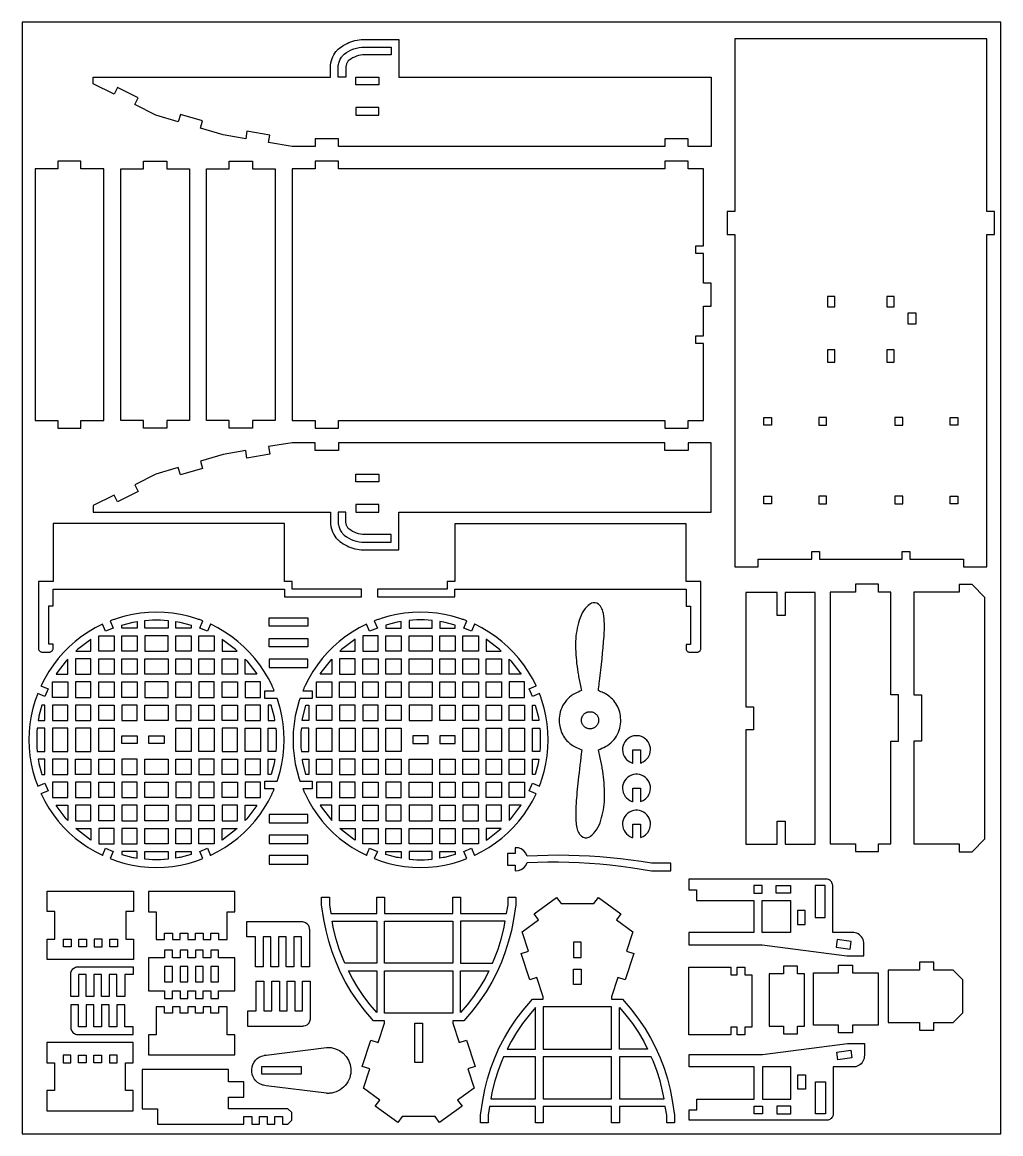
# Model space of a CAD drawing. Extents: x -266 to 115, y -231 to 202.
import ezdxf

# ---------------------------------------------------------------- set-up
doc = ezdxf.new("R2010")
doc.units = 0
doc.header["$MEASUREMENT"] = 0
doc.layers.get('0').update_dxf_attribs({"linetype": 'CONTINUOUS'})
doc.layers.add('SECTIONCUTEDGES', color=18, linetype='CONTINUOUS')

msp = doc.modelspace()

# ---------------------------------------------------------------- linework, layer by layer
for points in [[(115.24, 201.84), (-265.6, 201.84), (-265.6, -230.7), (115.24, -230.7)], [(47.84, 91.03), (50.59, 91.03), (50.59, 95.16), (47.84, 95.16)], [(73.69, 95.16), (70.94, 95.16), (70.94, 91.03), (73.69, 91.03)], [(47.84, 74.41), (47.84, 69.61), (50.59, 69.61), (50.59, 74.41)], [(73.69, 69.61), (73.69, 74.41), (70.94, 74.41), (70.94, 69.61)], [(25.99, 17.4), (25.99, 14.4), (22.99, 14.4), (22.99, 17.4)], [(44.46, 14.4), (47.46, 14.4), (47.46, 17.4), (44.46, 17.4)], [(74.07, 14.4), (77.07, 14.4), (77.07, 17.4), (74.07, 17.4)], [(98.54, 17.4), (98.54, 14.4), (95.54, 14.4), (95.54, 17.4)], [(-244.84, -45.89), (-244.84, -51.89), (-238.84, -51.89), (-238.84, -45.89)], [(-244.84, -54.89), (-244.84, -60.89), (-238.84, -60.89), (-238.84, -54.89)], [(-244.84, -63.89), (-244.84, -69.89), (-238.84, -69.89), (-238.84, -63.89)], [(-226.84, -90.89), (-220.84, -90.89), (-220.84, -84.89), (-226.84, -84.89)], [(-196.84, -84.89), (-196.84, -90.89), (-190.84, -90.89), (-190.84, -84.89)], [(-127.07, -84.89), (-127.07, -90.89), (-133.07, -90.89), (-133.07, -84.89)], [(-97.07, -90.89), (-103.07, -90.89), (-103.07, -84.89), (-97.07, -84.89)], [(-244.84, -99.89), (-238.84, -99.89), (-238.84, -93.89), (-244.84, -93.89)], [(-226.84, -99.89), (-220.84, -99.89), (-220.84, -93.89), (-226.84, -93.89)], [(-97.07, -99.89), (-103.07, -99.89), (-103.07, -93.89), (-97.07, -93.89)], [(-226.84, -111.89), (-226.84, -117.89), (-220.84, -117.89), (-220.84, -111.89)], [(-97.07, -111.89), (-97.07, -117.89), (-103.07, -117.89), (-103.07, -111.89)], [(22.35, -134.12), (19.11, -134.12), (19.11, -137.12), (22.35, -137.12)], [(-207.18, -171.63), (-207.18, -165.63), (-210.18, -165.63), (-210.18, -171.63)], [(-201.18, -165.63), (-204.18, -165.63), (-204.18, -171.63), (-201.18, -171.63)], [(-195.18, -171.63), (-195.18, -165.63), (-198.18, -165.63), (-198.18, -171.63)], [(-189.18, -165.63), (-192.18, -165.63), (-192.18, -171.63), (-189.18, -171.63)], [(-48.01, -172.62), (-51.01, -172.62), (-51.01, -166.62), (-48.01, -166.62)], [(-246.69, -203.11), (-246.69, -200.11), (-249.69, -200.11), (-249.69, -203.11)], [(22.55, -222.95), (19.31, -222.95), (19.31, -219.95), (22.55, -219.95)]]:
    msp.add_lwpolyline(points, close=True)
at = {"layer": 'SECTIONCUTEDGES'}
for points in [[(-238, 177.9), (-238, 180.47), (-145.63, 180.47, -0.002134), (-145.61, 184.31, -0.087341), (-144.98, 187.73, -0.074516), (-143.51, 190.39, -0.050894), (-142.65, 191.3, -0.0521), (-139.93, 193.19, -0.105525), (-133.65, 195.1, -0.010514), (-133.21, 195.12, -0.005257), (-132.33, 195.15), (-119.04, 195.15), (-119.04, 180.47), (2.54, 180.47), (2.54, 153.44), (-6.46, 153.44), (-6.46, 156.44), (-15.46, 156.44), (-15.46, 153.44), (-142.57, 153.44), (-142.57, 156.44), (-151.57, 156.44), (-151.57, 153.44), (-160.57, 153.44), (-169.77, 154.98), (-169.27, 157.93), (-178.14, 159.45), (-178.64, 156.49), (-187.46, 157.98), (-196.23, 160.56), (-195.38, 163.44), (-204.02, 165.98), (-204.86, 163.1), (-213.62, 165.67), (-221.79, 169.77), (-220.44, 172.45), (-228.49, 176.49), (-229.83, 173.81)], [(-238, 11.19), (-145.63, 11.19, 0.002134), (-145.61, 7.34, 0.087341), (-144.98, 3.93, 0.074516), (-143.51, 1.26, 0.050894), (-142.65, 0.36, 0.0521), (-139.93, -1.54, 0.105525), (-133.65, -3.44, 0.010514), (-133.21, -3.47, 0.005257), (-132.33, -3.5), (-119.04, -3.5), (-119.04, 11.19), (2.54, 11.19), (2.54, 38.21), (-6.46, 38.21), (-6.46, 35.21), (-15.46, 35.21), (-15.46, 38.21), (-142.57, 38.21), (-142.57, 35.21), (-151.57, 35.21), (-151.57, 38.21), (-160.57, 38.21), (-169.77, 36.68), (-169.27, 33.72), (-178.14, 32.21), (-178.64, 35.16), (-187.46, 33.67), (-196.23, 31.09), (-195.38, 28.22), (-204.02, 25.68), (-204.86, 28.56), (-213.62, 25.98), (-221.79, 21.88), (-220.44, 19.2), (-228.49, 15.16), (-229.83, 17.85), (-238, 13.75)], [(-41.34, -81.34, 0.012814), (-38.6, -80.03, 0.085914), (-35.84, -77.97, 0.076352), (-33.89, -75.16, 0.135164), (-32.7, -68.8, 0.121603), (-34.56, -63.27, 0.128291), (-38.62, -59.51, 0.017184), (-39.48, -59.09, 0.007976), (-41.37, -58.27, 0.007834), (-41.37, -58.25, -0.023506), (-41.37, -58.24, -0.019175), (-41.29, -57.51, 0.003968), (-40.92, -54.62, 0.011178), (-39.16, -37.1, 0.026495), (-39.04, -32.15, 0.033037), (-39.4, -28.28, 0.066175), (-39.97, -26.42, 0.057683), (-40.6, -25.36, 0.071733), (-41.31, -24.67), (-41.98, -24.28), (-42.7, -24.07), (-43.41, -24.08), (-44.11, -24.29, 0.062361), (-44.84, -24.72, 0.061497), (-46.5, -26.34, 0.08401), (-48.49, -29.93, 0.06761), (-50.17, -38.06, 0.025167), (-50.24, -42.01, 0.032023), (-49.36, -51.11, 0.010958), (-48.94, -53.36, 0.005026), (-47.88, -58.24, 0.014369), (-50.46, -59.41, 0.083555), (-53.17, -61.35, 0.076766), (-55.27, -64.23, 0.139856), (-56.57, -70.72, 0.11486), (-54.88, -76.04, 0.123917), (-51.21, -79.72, 0.022471), (-50.15, -80.29, 0.010705), (-47.85, -81.35, 0.003396), (-49.24, -93.15, 0.010881), (-50.05, -102.34, 0.025112), (-50.14, -108.39, 0.035354), (-49.86, -111.06, 0.054853), (-49.23, -113.2, 0.086229), (-48.47, -114.41, 0.024265), (-48.19, -114.69, 0.026496), (-47.91, -114.92), (-47.24, -115.3), (-46.52, -115.51), (-45.81, -115.5), (-45.11, -115.29, 0.062362), (-44.38, -114.86, 0.061498), (-42.72, -113.24, 0.08401), (-40.73, -109.65, 0.067609), (-39.05, -101.53, 0.025165), (-38.98, -97.57, 0.032019), (-39.86, -88.47, 0.010958), (-40.28, -86.22, 0.005025)], [(-234.34, -122.37), (-233.16, -119.61), (-230.16, -120.89), (-231.34, -123.65, -0.003882), (-230, -124.14, 0.011648), (-228.65, -124.61), (-225.69, -125.47), (-222.67, -126.15), (-219.6, -126.64), (-216.49, -126.94), (-213.34, -127.04), (-210.18, -126.94), (-207.07, -126.64), (-204.01, -126.15), (-200.99, -125.47), (-198.02, -124.61, 0.011648), (-196.67, -124.14, -0.003882), (-195.33, -123.65), (-196.51, -120.89), (-193.51, -119.61), (-192.34, -122.37, -0.003922), (-192.3, -122.36, 0.011767), (-192.26, -122.34), (-189.45, -120.92), (-186.73, -119.31), (-184.14, -117.54), (-181.68, -115.63), (-179.35, -113.58), (-177.15, -111.38), (-175.1, -109.05), (-173.19, -106.59), (-171.42, -104), (-169.81, -101.28), (-168.39, -98.47, 0.011769), (-167.95, -97.46, -0.003923), (-167.52, -96.44), (-171.12, -96.44), (-171.12, -93.44), (-166.38, -93.44, -0.003873), (-166.24, -93.07, 0.011621), (-166.11, -92.7), (-165.25, -89.73), (-164.58, -86.72), (-164.09, -83.66), (-163.79, -80.54), (-163.69, -77.39), (-163.79, -74.24), (-164.09, -71.13), (-164.58, -68.06), (-165.26, -65.04), (-166.12, -62.08, 0.011648), (-166.25, -61.71, -0.003882), (-166.38, -61.34), (-171.12, -61.34), (-171.12, -58.34), (-167.52, -58.34, -0.003932), (-167.95, -57.32, 0.011797), (-168.39, -56.31), (-169.81, -53.51), (-171.42, -50.79), (-173.19, -48.19), (-175.1, -45.73), (-177.15, -43.4), (-179.35, -41.21), (-181.68, -39.15), (-184.14, -37.24), (-186.73, -35.47), (-189.45, -33.87), (-192.26, -32.44, 0.011767), (-192.3, -32.43, -0.003922), (-192.34, -32.41), (-193.51, -35.17), (-196.51, -33.89), (-195.33, -31.14, -0.003882), (-196.67, -30.64, 0.011648), (-198.02, -30.17), (-200.99, -29.31), (-204.01, -28.63), (-207.07, -28.15), (-210.18, -27.85), (-213.34, -27.75), (-216.49, -27.85), (-219.6, -28.15), (-222.67, -28.63), (-225.69, -29.31), (-228.65, -30.17, 0.011648), (-230, -30.64, -0.003882), (-231.34, -31.14), (-230.16, -33.89), (-233.16, -35.17), (-234.34, -32.41, -0.003922), (-234.38, -32.43, 0.011767), (-234.42, -32.44), (-237.22, -33.87), (-239.94, -35.47), (-242.54, -37.24), (-245, -39.15), (-247.33, -41.21), (-249.52, -43.4), (-251.58, -45.73), (-253.49, -48.19), (-255.26, -50.79), (-256.86, -53.51), (-258.28, -56.31, 0.011798), (-258.3, -56.35, -0.003933), (-258.32, -56.39), (-255.56, -57.57), (-256.83, -60.57), (-259.59, -59.39, -0.003882), (-260.09, -60.73, 0.011648), (-260.56, -62.08), (-261.42, -65.04), (-262.09, -68.06), (-262.58, -71.13), (-262.88, -74.24), (-262.98, -77.39), (-262.88, -80.54), (-262.58, -83.66), (-262.1, -86.72), (-261.42, -89.73), (-260.56, -92.7, 0.011621), (-260.09, -94.05, -0.003873), (-259.59, -95.39), (-256.83, -94.22), (-255.56, -97.22), (-258.32, -98.39, -0.003923), (-258.3, -98.43, 0.01177), (-258.28, -98.47), (-256.86, -101.28), (-255.25, -104), (-253.49, -106.59), (-251.58, -109.05), (-249.52, -111.38), (-247.33, -113.58), (-245, -115.63), (-242.54, -117.54), (-239.94, -119.31), (-237.22, -120.92), (-234.42, -122.34, 0.011767), (-234.38, -122.36, -0.003922)], [(-92.57, -123.65), (-93.74, -120.89), (-90.74, -119.61), (-89.57, -122.37, -0.003922), (-89.53, -122.36, 0.011767), (-89.49, -122.34), (-86.68, -120.92), (-83.96, -119.31), (-81.37, -117.54), (-78.91, -115.63), (-76.58, -113.58), (-74.38, -111.38), (-72.33, -109.05), (-70.42, -106.59), (-68.65, -104), (-67.04, -101.28), (-65.62, -98.47, 0.01177), (-65.6, -98.43, -0.003923), (-65.59, -98.39), (-68.35, -97.22), (-67.07, -94.22), (-64.31, -95.39, -0.003873), (-63.82, -94.05, 0.011621), (-63.34, -92.7), (-62.49, -89.73), (-61.81, -86.72), (-61.32, -83.66), (-61.02, -80.54), (-60.92, -77.39), (-61.02, -74.24), (-61.32, -71.13), (-61.81, -68.06), (-62.49, -65.04), (-63.35, -62.08, 0.011648), (-63.82, -60.73, -0.003882), (-64.31, -59.39), (-67.07, -60.57), (-68.35, -57.57), (-65.59, -56.39, -0.003933), (-65.6, -56.35, 0.011798), (-65.62, -56.31), (-67.04, -53.51), (-68.65, -50.79), (-70.42, -48.19), (-72.33, -45.73), (-74.38, -43.4), (-76.58, -41.21), (-78.91, -39.15), (-81.37, -37.24), (-83.96, -35.47), (-86.68, -33.87), (-89.49, -32.44, 0.011767), (-89.53, -32.43, -0.003922), (-89.57, -32.41), (-90.74, -35.17), (-93.74, -33.89), (-92.57, -31.14, -0.003882), (-93.9, -30.64, 0.011648), (-95.25, -30.17), (-98.22, -29.31), (-101.24, -28.63), (-104.3, -28.15), (-107.42, -27.85), (-110.57, -27.75), (-113.72, -27.85), (-116.83, -28.15), (-119.9, -28.63), (-122.92, -29.31), (-125.88, -30.17, 0.011648), (-127.23, -30.64, -0.003882), (-128.57, -31.14), (-127.39, -33.89), (-130.39, -35.17), (-131.57, -32.41, -0.003922), (-131.61, -32.43, 0.011767), (-131.65, -32.44), (-134.45, -33.87), (-137.17, -35.47), (-139.77, -37.24), (-142.23, -39.15), (-144.56, -41.21), (-146.75, -43.4), (-148.81, -45.73), (-150.72, -48.19), (-152.49, -50.79), (-154.09, -53.51), (-155.52, -56.31, 0.011798), (-155.96, -57.32, -0.003932), (-156.39, -58.34), (-152.79, -58.34), (-152.79, -61.34), (-157.53, -61.34, -0.003882), (-157.66, -61.71, 0.011648), (-157.79, -62.08), (-158.65, -65.04), (-159.33, -68.06), (-159.81, -71.13), (-160.11, -74.24), (-160.21, -77.39), (-160.11, -80.54), (-159.81, -83.66), (-159.33, -86.72), (-158.65, -89.73), (-157.79, -92.7, 0.011621), (-157.66, -93.07, -0.003873), (-157.52, -93.44), (-152.79, -93.44), (-152.79, -96.44), (-156.39, -96.44, -0.003923), (-155.96, -97.46, 0.01177), (-155.51, -98.47), (-154.09, -101.28), (-152.49, -104), (-150.72, -106.59), (-148.81, -109.05), (-146.75, -111.38), (-144.56, -113.58), (-142.23, -115.63), (-139.77, -117.54), (-137.17, -119.31), (-134.45, -120.92), (-131.65, -122.34, 0.011767), (-131.61, -122.36, -0.003922), (-131.57, -122.37), (-130.39, -119.61), (-127.39, -120.89), (-128.57, -123.65, -0.003873), (-127.23, -124.14, 0.011621), (-125.87, -124.62), (-122.91, -125.48), (-119.9, -126.15), (-116.83, -126.64), (-113.72, -126.94), (-110.57, -127.04), (-107.42, -126.94), (-104.3, -126.64), (-101.24, -126.15), (-98.23, -125.48), (-95.26, -124.62, 0.011621), (-93.91, -124.14, -0.003873)], [(-28.02, -86.47), (-28.02, -81.25), (-25.02, -81.25), (-25.02, -86.46, 0.063472), (-23.56, -85.77, 0.13308), (-21.68, -83.7, 0.691874), (-28.54, -76.16, 0.691227), (-28.37, -86.35, 0.012807), (-28.19, -86.41, -0.004269)], [(-28.02, -101.47), (-28.02, -96.25), (-25.02, -96.25), (-25.02, -101.46, 0.063472), (-23.56, -100.77, 0.13308), (-21.68, -98.7, 0.691874), (-28.54, -91.16, 0.691227), (-28.37, -101.35, 0.012807), (-28.19, -101.41, -0.004269)], [(-28.02, -115.47), (-28.02, -110.25), (-25.02, -110.25), (-25.02, -115.46, 0.063472), (-23.56, -114.77, 0.13308), (-21.68, -112.7, 0.691874), (-28.54, -105.16, 0.691227), (-28.37, -115.35, 0.012807), (-28.19, -115.41, -0.004269)], [(-174.86, -165.73), (-174.86, -154.09), (-178.16, -154.09), (-178.16, -148.09), (-156.86, -148.09, -0.118357), (-155.39, -148.49, -0.238349), (-153.89, -150.7, -0.016364), (-153.87, -150.83, -0.008181), (-153.86, -151.09), (-153.86, -165.73), (-156.86, -165.73), (-156.86, -154.09), (-159.86, -154.09), (-159.86, -165.73), (-162.86, -165.73), (-162.86, -154.09), (-165.86, -154.09), (-165.86, -165.73), (-168.86, -165.73), (-168.86, -154.09), (-171.86, -154.09), (-171.86, -165.73)], [(-177.82, -188.9), (-177.82, -182.9), (-174.52, -182.9), (-174.52, -171.26), (-171.52, -171.26), (-171.52, -182.9), (-168.52, -182.9), (-168.52, -171.26), (-165.52, -171.26), (-165.52, -182.9), (-162.52, -182.9), (-162.52, -171.26), (-159.52, -171.26), (-159.52, -182.9), (-156.52, -182.9), (-156.52, -171.26), (-153.52, -171.26), (-153.52, -185.9, -0.118358), (-153.92, -187.37, -0.238347), (-156.13, -188.88, -0.016364), (-156.26, -188.89, -0.008182), (-156.52, -188.9)], [(-147.19, -197.12, -0.413459), (-137.69, -205.47, -0.414214), (-146.02, -214.96, -0.016364), (-146.59, -214.98, -0.015719), (-147.19, -214.96), (-170.72, -211.99, -0.017008), (-171.73, -211.82, -0.032737), (-172.24, -211.69, -0.767327), (-171.49, -200.19, -0.024226), (-171.1, -200.14, 0.007215), (-170.72, -200.09)]]:
    msp.add_lwpolyline(points, format="xyb", close=True, dxfattribs=at)
for points in [[(11.77, -10.11), (20.78, -10.11), (20.78, -7.11), (41.71, -7.11), (41.71, -4.11), (44.71, -4.11), (44.71, -7.11), (76.81, -7.11), (76.81, -4.11), (79.81, -4.11), (79.81, -7.11), (100.75, -7.11), (100.75, -10.11), (109.76, -10.11), (109.76, 119.21), (112.76, 119.21), (112.76, 128.21), (109.76, 128.21), (109.76, 195.42), (11.77, 195.42), (11.77, 128.21), (8.77, 128.21), (8.77, 119.21), (11.77, 119.21)], [(-139.63, 180.47), (-142.63, 180.47), (-142.63, 184.09), (-142.62, 184.57), (-142.58, 185), (-142.51, 185.43), (-142.42, 185.85), (-142.31, 186.27), (-142.17, 186.68), (-142.01, 187.08), (-141.82, 187.47), (-141.61, 187.85), (-141.38, 188.21), (-141.13, 188.56), (-140.96, 188.77), (-140.25, 189.38), (-139.39, 190.01), (-138.48, 190.57), (-137.52, 191.04), (-136.53, 191.44), (-135.51, 191.75), (-134.46, 191.97), (-133.4, 192.1), (-132.27, 192.15), (-122.04, 192.15), (-122.04, 189.15), (-132.21, 189.15), (-133.15, 189.11), (-133.96, 189.01), (-134.76, 188.84), (-135.54, 188.6), (-136.3, 188.3), (-137.03, 187.94), (-137.72, 187.51), (-138.38, 187.03), (-138.7, 186.76), (-138.85, 186.59), (-138.89, 186.53), (-139.03, 186.31), (-139.15, 186.09), (-139.26, 185.86), (-139.36, 185.63), (-139.44, 185.39), (-139.51, 185.14), (-139.56, 184.89), (-139.6, 184.64), (-139.62, 184.39), (-139.63, 184.05)], [(-135.78, 177.47), (-135.78, 180.47), (-126.78, 180.47), (-126.78, 177.47)], [(-135.78, 165.67), (-126.78, 165.67), (-126.78, 168.67), (-135.78, 168.67)], [(-251.73, 43.83), (-242.73, 43.83), (-242.73, 46.83), (-233.86, 46.83), (-233.86, 144.82), (-242.73, 144.82), (-242.73, 147.82), (-251.73, 147.82), (-251.73, 144.82), (-260.59, 144.82), (-260.59, 46.83), (-251.73, 46.83)], [(-218.37, 43.83), (-218.37, 46.83), (-227.24, 46.83), (-227.24, 144.82), (-218.37, 144.82), (-218.37, 147.82), (-209.37, 147.82), (-209.37, 144.82), (-200.51, 144.82), (-200.51, 46.83), (-209.37, 46.83), (-209.37, 43.83)], [(-185.02, 43.83), (-185.02, 46.83), (-193.88, 46.83), (-193.88, 144.82), (-185.02, 144.82), (-185.02, 147.82), (-176.02, 147.82), (-176.02, 144.82), (-167.15, 144.82), (-167.15, 46.83), (-176.02, 46.83), (-176.02, 43.83)], [(-151.57, 43.83), (-142.57, 43.83), (-142.57, 46.83), (-15.46, 46.83), (-15.46, 43.83), (-6.46, 43.83), (-6.46, 46.83), (-0.46, 46.83), (-0.46, 76.78), (-3.46, 76.78), (-3.46, 79.78), (-0.46, 79.78), (-0.46, 91.32), (2.54, 91.32), (2.54, 100.33), (-0.46, 100.33), (-0.46, 111.88), (-3.46, 111.88), (-3.46, 114.88), (-0.46, 114.88), (-0.46, 144.82), (-6.46, 144.82), (-6.46, 147.82), (-15.46, 147.82), (-15.46, 144.82), (-142.57, 144.82), (-142.57, 147.82), (-151.57, 147.82), (-151.57, 144.82), (-160.53, 144.82), (-160.53, 46.83), (-151.57, 46.83)], [(79.19, 84.28), (79.19, 88.78), (82.19, 88.78), (82.19, 84.28)], [(22.99, 45), (22.99, 48), (25.99, 48), (25.99, 45)], [(47.46, 45), (47.46, 48), (44.46, 48), (44.46, 45)], [(74.07, 45), (77.07, 45), (77.07, 48), (74.07, 48)], [(95.54, 45), (95.54, 48), (98.54, 48), (98.54, 45)], [(-135.78, 22.98), (-135.78, 25.98), (-126.78, 25.98), (-126.78, 22.98)], [(-135.78, 11.19), (-126.78, 11.19), (-126.78, 14.19), (-135.78, 14.19)], [(-138.85, 5.06), (-138.89, 5.12), (-139.03, 5.34), (-139.15, 5.56), (-139.26, 5.79), (-139.36, 6.02), (-139.44, 6.26), (-139.51, 6.51), (-139.56, 6.76), (-139.6, 7.01), (-139.62, 7.26), (-139.63, 7.61), (-139.63, 11.19), (-142.63, 11.19), (-142.63, 7.56), (-142.62, 7.08), (-142.58, 6.65), (-142.51, 6.23), (-142.42, 5.8), (-142.31, 5.38), (-142.17, 4.98), (-142.01, 4.57), (-141.82, 4.18), (-141.61, 3.81), (-141.38, 3.44), (-141.13, 3.09), (-140.96, 2.89), (-140.25, 2.27), (-139.39, 1.64), (-138.48, 1.09), (-137.52, 0.61), (-136.53, 0.22), (-135.51, -0.09), (-134.46, -0.32), (-133.4, -0.45), (-132.27, -0.5), (-122.04, -0.5), (-122.04, 2.5), (-132.21, 2.5), (-133.15, 2.54), (-133.96, 2.64), (-134.76, 2.81), (-135.54, 3.05), (-136.3, 3.35), (-137.03, 3.72), (-137.72, 4.14), (-138.38, 4.62), (-138.7, 4.89)], [(-258.88, -42.8), (-258.74, -42.93), (-258.57, -43.04), (-258.4, -43.13), (-258.21, -43.19), (-258.02, -43.23), (-257.82, -43.24), (-255.07, -43.24), (-254.87, -43.23), (-254.68, -43.19), (-254.49, -43.13), (-254.32, -43.04), (-254.15, -42.93), (-254.01, -42.8), (-253.88, -42.66), (-253.77, -42.49), (-253.68, -42.32), (-253.62, -42.13), (-253.58, -41.94), (-253.57, -41.74), (-253.57, -40.24), (-255.29, -40.24), (-255.29, -25.24), (-253.57, -25.24), (-253.57, -18.73), (-163.55, -18.73), (-163.55, -21.73), (-133.53, -21.73), (-133.53, -18.73), (-160.55, -18.73), (-160.55, -15.73), (-163.55, -15.73), (-163.55, 6.77), (-253.57, 6.77), (-253.57, -15.73), (-259.32, -15.73), (-259.32, -41.74), (-259.31, -41.94), (-259.27, -42.13), (-259.21, -42.32), (-259.12, -42.49), (-259.01, -42.66)], [(-127.3, -21.82), (-97.27, -21.82), (-97.27, -18.82), (-7.26, -18.82), (-7.26, -25.33), (-5.53, -25.33), (-5.53, -40.33), (-7.26, -40.33), (-7.26, -41.83), (-7.24, -42.03), (-7.2, -42.22), (-7.14, -42.4), (-7.05, -42.58), (-6.95, -42.74), (-6.82, -42.89), (-6.67, -43.02), (-6.51, -43.13), (-6.33, -43.22), (-6.14, -43.28), (-5.95, -43.32), (-5.76, -43.33), (-3, -43.33), (-2.8, -43.32), (-2.61, -43.28), (-2.43, -43.22), (-2.25, -43.13), (-2.09, -43.02), (-1.94, -42.89), (-1.81, -42.74), (-1.7, -42.58), (-1.61, -42.4), (-1.55, -42.22), (-1.51, -42.03), (-1.5, -41.83), (-1.5, -15.82), (-7.26, -15.82), (-7.26, 6.68), (-97.27, 6.68), (-97.27, -15.82), (-100.27, -15.82), (-100.27, -18.82), (-127.3, -18.82)], [(48.84, -117.88), (58.69, -117.88), (58.69, -120.88), (67.69, -120.88), (67.69, -117.88), (72.43, -117.88), (72.43, -77.88), (75.43, -77.88), (75.43, -59.88), (72.43, -59.88), (72.43, -19.89), (67.69, -19.89), (67.69, -16.89), (58.69, -16.89), (58.69, -19.89), (48.84, -19.89)], [(81.36, -117.94), (99.05, -117.94), (99.05, -120.94), (104.06, -120.94), (109.06, -115.93), (109.06, -21.96), (104.06, -16.95), (99.05, -16.95), (99.05, -19.95), (81.36, -19.95), (81.36, -59.94), (84.36, -59.94), (84.36, -77.94), (81.36, -77.94)], [(16.04, -118.04), (28.27, -118.04), (28.27, -109.04), (31.27, -109.04), (31.27, -118.04), (43.06, -118.04), (43.06, -20.06), (31.27, -20.06), (31.27, -29.06), (28.27, -29.06), (28.27, -20.06), (16.04, -20.06), (16.04, -64.55), (19.04, -64.55), (19.04, -73.55), (16.04, -73.55)], [(-169.46, -29.97), (-154.46, -29.97), (-154.46, -33.23), (-169.46, -33.23)], [(-226.84, -33.89), (-226.84, -32.78), (-222.45, -31.6), (-220.84, -31.39), (-220.84, -33.89)], [(-217.84, -33.89), (-217.84, -31), (-216.3, -30.79), (-214.84, -30.75), (-211.84, -30.75), (-210.37, -30.79), (-208.84, -31), (-208.84, -33.89)], [(-205.84, -33.89), (-205.84, -31.39), (-204.23, -31.6), (-199.84, -32.78), (-199.84, -33.89)], [(-124.07, -33.89), (-118.07, -33.89), (-118.07, -31.39), (-119.68, -31.6), (-124.07, -32.78)], [(-113.53, -30.79), (-115.07, -31), (-115.07, -33.89), (-106.07, -33.89), (-106.07, -31), (-107.6, -30.79), (-109.07, -30.75), (-112.07, -30.75)], [(-103.07, -31.39), (-103.07, -33.89), (-97.07, -33.89), (-97.07, -32.78), (-101.46, -31.6)], [(-244.72, -42.89), (-238.84, -42.89), (-238.84, -38.29), (-239.47, -38.72), (-244.12, -42.29)], [(-235.84, -42.89), (-235.84, -36.89), (-229.84, -36.89), (-229.84, -42.89)], [(-226.84, -42.89), (-226.84, -36.89), (-220.84, -36.89), (-220.84, -42.89)], [(-217.84, -42.89), (-208.84, -42.89), (-208.84, -36.89), (-217.84, -36.89)], [(-205.84, -42.89), (-205.84, -36.89), (-199.84, -36.89), (-199.84, -42.89)], [(-196.84, -42.89), (-196.84, -36.89), (-190.84, -36.89), (-190.84, -42.89)], [(-187.84, -38.29), (-187.84, -42.89), (-181.95, -42.89), (-182.55, -42.29), (-187.21, -38.72)], [(-169.46, -37.97), (-154.46, -37.97), (-154.46, -41.23), (-169.46, -41.23)], [(-141.35, -42.29), (-141.95, -42.89), (-136.07, -42.89), (-136.07, -38.29), (-136.7, -38.72)], [(-127.07, -42.89), (-127.07, -36.89), (-133.07, -36.89), (-133.07, -42.89)], [(-124.07, -42.89), (-124.07, -36.89), (-118.07, -36.89), (-118.07, -42.89)], [(-115.07, -42.89), (-115.07, -36.89), (-106.07, -36.89), (-106.07, -42.89)], [(-103.07, -42.89), (-103.07, -36.89), (-97.07, -36.89), (-97.07, -42.89)], [(-94.07, -42.89), (-94.07, -36.89), (-88.07, -36.89), (-88.07, -42.89)], [(-85.07, -42.89), (-79.18, -42.89), (-79.79, -42.29), (-84.44, -38.72), (-85.07, -38.29)], [(-252.44, -51.89), (-247.84, -51.89), (-247.84, -46.01), (-248.44, -46.61), (-252.01, -51.26)], [(-235.84, -51.89), (-235.84, -45.89), (-229.84, -45.89), (-229.84, -51.89)], [(-226.84, -51.89), (-226.84, -45.89), (-220.84, -45.89), (-220.84, -51.89)], [(-217.84, -51.89), (-217.84, -45.89), (-208.84, -45.89), (-208.84, -51.89)], [(-205.84, -51.89), (-205.84, -45.89), (-199.84, -45.89), (-199.84, -51.89)], [(-196.84, -51.89), (-196.84, -45.89), (-190.84, -45.89), (-190.84, -51.89)], [(-187.84, -51.89), (-187.84, -45.89), (-181.84, -45.89), (-181.84, -51.89)], [(-178.84, -51.89), (-178.84, -46.01), (-178.24, -46.61), (-174.67, -51.26), (-174.24, -51.89)], [(-169.46, -45.97), (-169.46, -49.23), (-154.46, -49.23), (-154.46, -45.97)], [(-149.24, -51.26), (-145.67, -46.61), (-145.07, -46.01), (-145.07, -51.89), (-149.67, -51.89)], [(-142.07, -51.89), (-136.07, -51.89), (-136.07, -45.89), (-142.07, -45.89)], [(-127.07, -51.89), (-133.07, -51.89), (-133.07, -45.89), (-127.07, -45.89)], [(-124.07, -51.89), (-124.07, -45.89), (-118.07, -45.89), (-118.07, -51.89)], [(-115.07, -51.89), (-115.07, -45.89), (-106.07, -45.89), (-106.07, -51.89)], [(-97.07, -51.89), (-103.07, -51.89), (-103.07, -45.89), (-97.07, -45.89)], [(-94.07, -51.89), (-94.07, -45.89), (-88.07, -45.89), (-88.07, -51.89)], [(-85.07, -51.89), (-85.07, -45.89), (-79.07, -45.89), (-79.07, -51.89)], [(-76.07, -51.89), (-76.07, -46.01), (-75.47, -46.61), (-71.9, -51.26), (-71.47, -51.89)], [(-253.84, -60.89), (-253.84, -54.89), (-247.84, -54.89), (-247.84, -60.89)], [(-235.84, -60.89), (-235.84, -54.89), (-229.84, -54.89), (-229.84, -60.89)], [(-226.84, -60.89), (-226.84, -54.89), (-220.84, -54.89), (-220.84, -60.89)], [(-217.84, -60.89), (-208.84, -60.89), (-208.84, -54.89), (-217.84, -54.89)], [(-205.84, -60.89), (-205.84, -54.89), (-199.84, -54.89), (-199.84, -60.89)], [(-196.84, -60.89), (-190.84, -60.89), (-190.84, -54.89), (-196.84, -54.89)], [(-187.84, -60.89), (-187.84, -54.89), (-181.84, -54.89), (-181.84, -60.89)], [(-178.84, -60.89), (-172.84, -60.89), (-172.84, -54.89), (-178.84, -54.89)], [(-151.07, -60.89), (-151.07, -54.89), (-145.07, -54.89), (-145.07, -60.89)], [(-142.07, -60.89), (-142.07, -54.89), (-136.07, -54.89), (-136.07, -60.89)], [(-127.07, -60.89), (-133.07, -60.89), (-133.07, -54.89), (-127.07, -54.89)], [(-124.07, -54.89), (-118.07, -54.89), (-118.07, -60.89), (-124.07, -60.89)], [(-115.07, -54.89), (-106.07, -54.89), (-106.07, -60.89), (-115.07, -60.89)], [(-103.07, -60.89), (-103.07, -54.89), (-97.07, -54.89), (-97.07, -60.89)], [(-94.07, -60.89), (-94.07, -54.89), (-88.07, -54.89), (-88.07, -60.89)], [(-85.07, -60.89), (-85.07, -54.89), (-79.07, -54.89), (-79.07, -60.89)], [(-76.07, -60.89), (-70.07, -60.89), (-70.07, -54.89), (-76.07, -54.89)], [(-259.4, -69.89), (-256.84, -69.89), (-256.84, -63.89), (-257.95, -63.89), (-259.09, -68.14), (-259.2, -68.62)], [(-253.84, -63.89), (-253.84, -69.89), (-247.84, -69.89), (-247.84, -63.89)], [(-235.84, -69.89), (-235.84, -63.89), (-229.84, -63.89), (-229.84, -69.89)], [(-226.84, -69.89), (-220.84, -69.89), (-220.84, -63.89), (-226.84, -63.89)], [(-217.84, -69.89), (-217.84, -63.89), (-208.84, -63.89), (-208.84, -69.89)], [(-205.84, -69.89), (-199.84, -69.89), (-199.84, -63.89), (-205.84, -63.89)], [(-196.84, -69.89), (-196.84, -63.89), (-190.84, -63.89), (-190.84, -69.89)], [(-187.84, -69.89), (-187.84, -63.89), (-181.84, -63.89), (-181.84, -69.89)], [(-178.84, -63.89), (-178.84, -69.89), (-172.84, -69.89), (-172.84, -63.89)], [(-167.28, -69.89), (-167.48, -68.62), (-167.59, -68.14), (-168.72, -63.89), (-169.84, -63.89), (-169.84, -69.89)], [(-156.63, -69.89), (-156.43, -68.62), (-156.32, -68.14), (-155.18, -63.89), (-154.07, -63.89), (-154.07, -69.89)], [(-151.07, -69.89), (-151.07, -63.89), (-145.07, -63.89), (-145.07, -69.89)], [(-142.07, -69.89), (-136.07, -69.89), (-136.07, -63.89), (-142.07, -63.89)], [(-133.07, -63.89), (-133.07, -69.89), (-127.07, -69.89), (-127.07, -63.89)], [(-118.07, -69.89), (-124.07, -69.89), (-124.07, -63.89), (-118.07, -63.89)], [(-115.07, -69.89), (-106.07, -69.89), (-106.07, -63.89), (-115.07, -63.89)], [(-103.07, -69.89), (-103.07, -63.89), (-97.07, -63.89), (-97.07, -69.89)], [(-94.07, -69.89), (-94.07, -63.89), (-88.07, -63.89), (-88.07, -69.89)], [(-85.07, -69.89), (-85.07, -63.89), (-79.07, -63.89), (-79.07, -69.89)], [(-76.07, -69.89), (-76.07, -63.89), (-70.07, -63.89), (-70.07, -69.89)], [(-67.07, -69.89), (-67.07, -63.89), (-65.96, -63.89), (-64.82, -68.14), (-64.71, -68.62), (-64.51, -69.89)], [(-44.85, -73.12), (-45.06, -73.1), (-45.26, -73.07), (-45.47, -73.02), (-45.67, -72.96), (-45.87, -72.88), (-46.06, -72.8), (-46.25, -72.7), (-46.43, -72.59), (-46.6, -72.48), (-46.76, -72.35), (-46.92, -72.21), (-47.07, -72.06), (-47.2, -71.9), (-47.33, -71.73), (-47.45, -71.56), (-47.55, -71.38), (-47.65, -71.19), (-47.73, -71), (-47.8, -70.8), (-47.85, -70.6), (-47.9, -70.39), (-47.93, -70.18), (-47.95, -69.97), (-47.95, -69.76), (-47.94, -69.55), (-47.92, -69.34), (-47.89, -69.14), (-47.84, -68.93), (-47.78, -68.73), (-47.7, -68.53), (-47.62, -68.34), (-47.52, -68.15), (-47.41, -67.97), (-47.3, -67.8), (-47.17, -67.64), (-47.03, -67.48), (-46.88, -67.34), (-46.72, -67.2), (-46.55, -67.07), (-46.38, -66.95), (-46.2, -66.85), (-46.01, -66.76), (-45.82, -66.68), (-45.62, -66.61), (-45.41, -66.55), (-45.21, -66.5), (-45, -66.47), (-44.79, -66.45), (-44.58, -66.45), (-44.37, -66.46), (-44.17, -66.48), (-43.96, -66.51), (-43.75, -66.56), (-43.55, -66.62), (-43.35, -66.7), (-43.16, -66.78), (-42.97, -66.88), (-42.79, -66.99), (-42.62, -67.1), (-42.46, -67.23), (-42.3, -67.37), (-42.16, -67.52), (-42.02, -67.68), (-41.89, -67.85), (-41.77, -68.03), (-41.67, -68.21), (-41.58, -68.39), (-41.49, -68.58), (-41.43, -68.78), (-41.37, -68.99), (-41.32, -69.19), (-41.29, -69.4), (-41.27, -69.61), (-41.27, -69.82), (-41.28, -70.03), (-41.3, -70.24), (-41.33, -70.44), (-41.38, -70.65), (-41.44, -70.85), (-41.52, -71.05), (-41.6, -71.24), (-41.7, -71.43), (-41.81, -71.61), (-41.92, -71.78), (-42.05, -71.94), (-42.19, -72.1), (-42.34, -72.25), (-42.5, -72.38), (-42.67, -72.51), (-42.85, -72.63), (-43.03, -72.73), (-43.21, -72.83), (-43.4, -72.91), (-43.6, -72.98), (-43.81, -73.03), (-44.01, -73.08), (-44.22, -73.11), (-44.43, -73.13), (-44.64, -73.13)], [(-259.73, -81.89), (-256.84, -81.89), (-256.84, -72.89), (-259.73, -72.89), (-259.92, -74.34), (-259.92, -80.45)], [(-253.84, -81.89), (-247.84, -81.89), (-247.84, -72.89), (-253.84, -72.89)], [(-244.84, -81.89), (-238.84, -81.89), (-238.84, -72.89), (-244.84, -72.89)], [(-235.84, -81.89), (-235.84, -72.89), (-229.84, -72.89), (-229.84, -81.89)], [(-205.84, -81.89), (-205.84, -72.89), (-199.84, -72.89), (-199.84, -81.89)], [(-196.84, -81.89), (-196.84, -72.89), (-190.84, -72.89), (-190.84, -81.89)], [(-187.84, -81.89), (-181.84, -81.89), (-181.84, -72.89), (-187.84, -72.89)], [(-178.84, -81.89), (-178.84, -72.89), (-172.84, -72.89), (-172.84, -81.89)], [(-166.75, -80.45), (-166.94, -81.89), (-169.84, -81.89), (-169.84, -72.89), (-166.94, -72.89), (-166.75, -74.34)], [(-157.16, -80.45), (-156.96, -81.89), (-154.07, -81.89), (-154.07, -72.89), (-156.96, -72.89), (-157.16, -74.34)], [(-151.07, -81.89), (-151.07, -72.89), (-145.07, -72.89), (-145.07, -81.89)], [(-142.07, -81.89), (-142.07, -72.89), (-136.07, -72.89), (-136.07, -81.89)], [(-127.07, -81.89), (-133.07, -81.89), (-133.07, -72.89), (-127.07, -72.89)], [(-118.07, -81.89), (-124.07, -81.89), (-124.07, -72.89), (-118.07, -72.89)], [(-94.07, -81.89), (-94.07, -72.89), (-88.07, -72.89), (-88.07, -81.89)], [(-85.07, -81.89), (-85.07, -72.89), (-79.07, -72.89), (-79.07, -81.89)], [(-76.07, -81.89), (-76.07, -72.89), (-70.07, -72.89), (-70.07, -81.89)], [(-67.07, -81.89), (-67.07, -72.89), (-64.17, -72.89), (-63.98, -74.34), (-63.98, -80.45), (-64.17, -81.89)], [(-226.84, -78.89), (-226.84, -75.89), (-220.84, -75.89), (-220.84, -78.89)], [(-216.34, -78.89), (-216.34, -75.89), (-210.34, -75.89), (-210.34, -78.89)], [(-113.56, -78.89), (-107.56, -78.89), (-107.56, -75.89), (-113.56, -75.89)], [(-103.07, -75.89), (-103.07, -78.89), (-97.07, -78.89), (-97.07, -75.89)], [(-257.95, -90.89), (-256.84, -90.89), (-256.84, -84.89), (-259.34, -84.89), (-259.14, -86.44), (-259.09, -86.63)], [(-253.84, -90.89), (-247.84, -90.89), (-247.84, -84.89), (-253.84, -84.89)], [(-244.84, -84.89), (-238.84, -84.89), (-238.84, -90.89), (-244.84, -90.89)], [(-235.84, -90.89), (-235.84, -84.89), (-229.84, -84.89), (-229.84, -90.89)], [(-217.84, -90.89), (-217.84, -84.89), (-208.84, -84.89), (-208.84, -90.89)], [(-205.84, -90.89), (-205.84, -84.89), (-199.84, -84.89), (-199.84, -90.89)], [(-187.84, -90.89), (-187.84, -84.89), (-181.84, -84.89), (-181.84, -90.89)], [(-178.84, -84.89), (-178.84, -90.89), (-172.84, -90.89), (-172.84, -84.89)], [(-169.84, -90.89), (-169.84, -84.89), (-167.34, -84.89), (-167.54, -86.44), (-167.58, -86.63), (-168.72, -90.89)], [(-155.18, -90.89), (-156.32, -86.63), (-156.37, -86.44), (-156.57, -84.89), (-154.07, -84.89), (-154.07, -90.89)], [(-151.07, -90.89), (-151.07, -84.89), (-145.07, -84.89), (-145.07, -90.89)], [(-142.07, -90.89), (-136.07, -90.89), (-136.07, -84.89), (-142.07, -84.89)], [(-124.07, -90.89), (-124.07, -84.89), (-118.07, -84.89), (-118.07, -90.89)], [(-115.07, -90.89), (-115.07, -84.89), (-106.07, -84.89), (-106.07, -90.89)], [(-94.07, -90.89), (-94.07, -84.89), (-88.07, -84.89), (-88.07, -90.89)], [(-85.07, -90.89), (-85.07, -84.89), (-79.07, -84.89), (-79.07, -90.89)], [(-76.07, -90.89), (-76.07, -84.89), (-70.07, -84.89), (-70.07, -90.89)], [(-67.07, -90.89), (-67.07, -84.89), (-64.57, -84.89), (-64.77, -86.44), (-64.81, -86.63), (-65.96, -90.89)], [(-253.84, -99.89), (-247.84, -99.89), (-247.84, -93.89), (-253.84, -93.89)], [(-235.84, -99.89), (-235.84, -93.89), (-229.84, -93.89), (-229.84, -99.89)], [(-217.84, -99.89), (-217.84, -93.89), (-208.84, -93.89), (-208.84, -99.89)], [(-205.84, -99.89), (-199.84, -99.89), (-199.84, -93.89), (-205.84, -93.89)], [(-196.84, -99.89), (-190.84, -99.89), (-190.84, -93.89), (-196.84, -93.89)], [(-187.84, -99.89), (-187.84, -93.89), (-181.84, -93.89), (-181.84, -99.89)], [(-178.84, -93.89), (-178.84, -99.89), (-172.84, -99.89), (-172.84, -93.89)], [(-151.07, -99.89), (-145.07, -99.89), (-145.07, -93.89), (-151.07, -93.89)], [(-142.07, -99.89), (-136.07, -99.89), (-136.07, -93.89), (-142.07, -93.89)], [(-127.07, -99.89), (-133.07, -99.89), (-133.07, -93.89), (-127.07, -93.89)], [(-124.07, -99.89), (-118.07, -99.89), (-118.07, -93.89), (-124.07, -93.89)], [(-115.07, -99.89), (-115.07, -93.89), (-106.07, -93.89), (-106.07, -99.89)], [(-94.07, -99.89), (-94.07, -93.89), (-88.07, -93.89), (-88.07, -99.89)], [(-85.07, -99.89), (-85.07, -93.89), (-79.07, -93.89), (-79.07, -99.89)], [(-76.07, -99.89), (-76.07, -93.89), (-70.07, -93.89), (-70.07, -99.89)], [(-248.44, -108.17), (-252.01, -103.52), (-252.44, -102.89), (-247.84, -102.89), (-247.84, -108.78)], [(-244.84, -108.89), (-238.84, -108.89), (-238.84, -102.89), (-244.84, -102.89)], [(-235.84, -108.89), (-235.84, -102.89), (-229.84, -102.89), (-229.84, -108.89)], [(-226.84, -108.89), (-220.84, -108.89), (-220.84, -102.89), (-226.84, -102.89)], [(-217.84, -108.89), (-217.84, -102.89), (-208.84, -102.89), (-208.84, -108.89)], [(-205.84, -108.89), (-199.84, -108.89), (-199.84, -102.89), (-205.84, -102.89)], [(-196.84, -108.89), (-196.84, -102.89), (-190.84, -102.89), (-190.84, -108.89)], [(-187.84, -108.89), (-181.84, -108.89), (-181.84, -102.89), (-187.84, -102.89)], [(-178.24, -108.17), (-178.84, -108.78), (-178.84, -102.89), (-174.24, -102.89), (-174.67, -103.52)], [(-145.67, -108.17), (-145.07, -108.78), (-145.07, -102.89), (-149.67, -102.89), (-149.24, -103.52)], [(-136.07, -108.89), (-142.07, -108.89), (-142.07, -102.89), (-136.07, -102.89)], [(-133.07, -108.89), (-133.07, -102.89), (-127.07, -102.89), (-127.07, -108.89)], [(-124.07, -108.89), (-118.07, -108.89), (-118.07, -102.89), (-124.07, -102.89)], [(-115.07, -102.89), (-115.07, -108.89), (-106.07, -108.89), (-106.07, -102.89)], [(-103.07, -108.89), (-103.07, -102.89), (-97.07, -102.89), (-97.07, -108.89)], [(-94.07, -108.89), (-88.07, -108.89), (-88.07, -102.89), (-94.07, -102.89)], [(-85.07, -108.89), (-79.07, -108.89), (-79.07, -102.89), (-85.07, -102.89)], [(-76.07, -108.78), (-75.47, -108.17), (-71.9, -103.52), (-71.47, -102.89), (-76.07, -102.89)], [(-169.46, -106.47), (-169.46, -109.73), (-154.46, -109.73), (-154.46, -106.47)], [(-244.72, -111.89), (-238.84, -111.89), (-238.84, -116.46), (-239.11, -116.31), (-239.47, -116.06), (-244.12, -112.49)], [(-235.84, -117.89), (-229.84, -117.89), (-229.84, -111.89), (-235.84, -111.89)], [(-217.84, -117.89), (-217.84, -111.89), (-208.84, -111.89), (-208.84, -117.89)], [(-205.84, -117.89), (-205.84, -111.89), (-199.84, -111.89), (-199.84, -117.89)], [(-196.84, -117.89), (-196.84, -111.89), (-190.84, -111.89), (-190.84, -117.89)], [(-187.56, -116.31), (-187.84, -116.46), (-187.84, -111.89), (-181.95, -111.89), (-182.55, -112.49), (-187.21, -116.06)], [(-141.35, -112.49), (-141.95, -111.89), (-136.07, -111.89), (-136.07, -116.46), (-136.34, -116.31), (-136.7, -116.06)], [(-127.07, -117.89), (-133.07, -117.89), (-133.07, -111.89), (-127.07, -111.89)], [(-124.07, -117.89), (-124.07, -111.89), (-118.07, -111.89), (-118.07, -117.89)], [(-115.07, -111.89), (-106.07, -111.89), (-106.07, -117.89), (-115.07, -117.89)], [(-88.07, -117.89), (-94.07, -117.89), (-94.07, -111.89), (-88.07, -111.89)], [(-85.07, -116.46), (-84.79, -116.31), (-84.44, -116.06), (-79.79, -112.49), (-79.18, -111.89), (-85.07, -111.89)], [(-169.46, -114.47), (-169.46, -117.73), (-154.46, -117.73), (-154.46, -114.47)], [(-226.84, -122.01), (-222.58, -123.14), (-222.11, -123.25), (-220.84, -123.45), (-220.84, -120.89), (-226.84, -120.89)], [(-217.84, -123.79), (-217.84, -120.89), (-208.84, -120.89), (-208.84, -123.79), (-210.28, -123.98), (-210.52, -123.99), (-211.84, -124.04), (-214.84, -124.04), (-216.15, -123.99), (-216.39, -123.98)], [(-205.84, -123.45), (-205.84, -120.89), (-199.84, -120.89), (-199.84, -122.01), (-204.09, -123.14), (-204.57, -123.25)], [(-124.07, -122.01), (-124.07, -120.89), (-118.07, -120.89), (-118.07, -123.45), (-119.34, -123.25), (-119.82, -123.14)], [(-115.07, -123.79), (-113.62, -123.98), (-113.39, -123.99), (-112.07, -124.04), (-109.07, -124.04), (-107.75, -123.99), (-107.51, -123.98), (-106.07, -123.79), (-106.07, -120.89), (-115.07, -120.89)], [(-101.8, -123.25), (-103.07, -123.45), (-103.07, -120.89), (-97.07, -120.89), (-97.07, -122.01), (-101.32, -123.14)], [(-73.76, -128.4), (-72.52, -128.32), (-71.36, -127.92), (-70.35, -127.21), (-69.57, -126.25), (-69.07, -125.12), (-65.03, -124.98), (-60.98, -124.92), (-56.93, -124.93), (-52.88, -125.01), (-48.83, -125.17), (-44.79, -125.41), (-40.75, -125.72), (-36.72, -126.11), (-32.69, -126.57), (-28.68, -127.1), (-24.67, -127.72), (-20.68, -128.4), (-13.13, -128.4), (-13.13, -125.4), (-20.68, -125.4), (-24.68, -124.76), (-28.69, -124.19), (-32.7, -123.7), (-36.73, -123.29), (-40.76, -122.95), (-44.8, -122.68), (-48.84, -122.49), (-52.89, -122.38), (-56.94, -122.34), (-60.98, -122.38), (-65.03, -122.49), (-69.07, -122.68), (-69.57, -121.55), (-70.35, -120.59), (-71.36, -119.88), (-72.52, -119.47), (-73.76, -119.4), (-73.76, -121.65), (-76.76, -121.65), (-76.76, -126.15), (-73.76, -126.15)], [(-169.46, -122.47), (-169.46, -125.73), (-154.46, -125.73), (-154.46, -122.47)], [(-6.23, -157.16), (22.34, -157.16), (55.34, -161.45), (61.94, -161.45), (61.94, -156.91), (61.93, -156.31), (61.83, -155.71), (61.66, -155.14), (61.4, -154.59), (61.07, -154.09), (60.68, -153.63), (60.22, -153.24), (59.72, -152.91), (59.17, -152.65), (58.6, -152.47), (58, -152.38), (57.4, -152.36), (49.84, -152.36), (49.84, -134.37), (49.84, -134.01), (49.78, -133.64), (49.68, -133.29), (49.52, -132.96), (49.33, -132.65), (49.09, -132.38), (48.81, -132.14), (48.5, -131.94), (48.17, -131.79), (47.82, -131.68), (47.46, -131.63), (47.09, -131.62), (-6.23, -131.62), (-6.23, -135.75), (-3.23, -135.75), (-3.23, -139.87), (19.11, -139.87), (19.11, -152.36), (-6.23, -152.36)], [(-255.85, -162.92), (-255.85, -155.02), (-252.85, -155.02), (-252.85, -144.22), (-255.85, -144.22), (-255.85, -136.31), (-222.25, -136.31), (-222.25, -144.22), (-225.25, -144.22), (-225.25, -155.02), (-222.25, -155.02), (-222.25, -162.92)], [(-213.48, -155.11), (-210.2, -155.11), (-210.2, -152.68), (-207.18, -152.68), (-207.18, -155.11), (-204.18, -155.11), (-204.18, -152.68), (-201.18, -152.68), (-201.18, -155.11), (-198.18, -155.11), (-198.18, -152.68), (-195.18, -152.68), (-195.18, -155.11), (-192.18, -155.11), (-192.18, -152.68), (-189.18, -152.68), (-189.18, -155.11), (-185.88, -155.11), (-185.88, -144.31), (-182.88, -144.31), (-182.88, -136.41), (-216.48, -136.41), (-216.48, -144.31), (-213.48, -144.31)], [(27.84, -137.12), (27.84, -134.12), (33.34, -134.12), (33.34, -137.12)], [(42.97, -146.54), (46.84, -146.54), (46.84, -134.12), (42.97, -134.12)], [(-73.53, -138.64), (-73.53, -141.64), (-74.42, -147.36), (-75.23, -151.6), (-76.29, -155.79), (-77.59, -159.91), (-79.12, -163.95), (-80.88, -167.89), (-82.87, -171.72), (-85.08, -175.44), (-87.5, -179.02), (-90.12, -182.45), (-93.78, -186.71), (-98, -186.71), (-98, -187.64), (-95.55, -195.15), (-92.7, -194.23), (-89.36, -204.5), (-92.22, -205.42), (-89.77, -212.94), (-96.17, -217.59), (-94.4, -220.02), (-103.14, -226.36), (-104.91, -223.94), (-117.7, -223.94), (-119.46, -226.36), (-128.2, -220.02), (-126.43, -217.59), (-132.83, -212.94), (-130.38, -205.42), (-133.24, -204.5), (-129.9, -194.23), (-127.05, -195.15), (-124.61, -187.64), (-124.61, -186.71), (-128.83, -186.71), (-132.49, -182.45), (-135.11, -179.02), (-137.52, -175.44), (-139.73, -171.72), (-141.72, -167.89), (-143.48, -163.95), (-145.02, -159.91), (-146.31, -155.79), (-147.37, -151.6), (-148.18, -147.36), (-149.07, -141.64), (-149.07, -138.64), (-146.07, -138.64), (-146.07, -141.64), (-145.48, -144.99), (-127.6, -144.99), (-127.6, -138.64), (-124.61, -138.64), (-124.61, -144.99), (-98, -144.99), (-98, -138.64), (-95, -138.64), (-95, -144.99), (-77.13, -144.99), (-76.53, -141.64), (-76.53, -138.64)], [(-84.29, -226.43), (-87.29, -226.43), (-87.29, -223.43), (-86.39, -217.71), (-85.58, -213.47), (-84.52, -209.28), (-83.23, -205.16), (-81.69, -201.12), (-79.93, -197.18), (-77.94, -193.35), (-75.74, -189.63), (-73.32, -186.05), (-70.7, -182.62), (-67.04, -178.36), (-62.82, -178.36), (-62.82, -177.43), (-65.26, -169.92), (-68.11, -170.84), (-71.45, -160.57), (-68.6, -159.65), (-71.04, -152.13), (-64.65, -147.48), (-66.41, -145.06), (-57.67, -138.71), (-55.91, -141.13), (-43.12, -141.13), (-41.35, -138.71), (-32.62, -145.06), (-34.38, -147.48), (-27.99, -152.13), (-30.43, -159.65), (-27.58, -160.57), (-30.91, -170.84), (-33.77, -169.92), (-36.21, -177.43), (-36.21, -178.36), (-31.99, -178.36), (-28.33, -182.62), (-25.71, -186.05), (-23.29, -189.63), (-21.08, -193.35), (-19.1, -197.18), (-17.33, -201.12), (-15.8, -205.16), (-14.5, -209.28), (-13.45, -213.47), (-12.63, -217.71), (-11.74, -223.43), (-11.74, -226.43), (-14.74, -226.43), (-14.74, -223.43), (-15.34, -220.08), (-33.21, -220.08), (-33.21, -226.43), (-36.21, -226.43), (-36.21, -220.08), (-62.82, -220.08), (-62.82, -226.43), (-65.81, -226.43), (-65.81, -220.08), (-83.69, -220.08), (-84.29, -223.43)], [(22.35, -152.36), (22.35, -139.87), (33.34, -139.87), (33.34, -152.36)], [(36.09, -149.29), (39.09, -149.29), (39.09, -143.79), (36.09, -143.79)], [(-140.03, -164.35), (-140.72, -162.81), (-142.19, -158.93), (-143.43, -154.97), (-144.45, -150.95), (-145.01, -147.99), (-127.6, -147.99), (-127.6, -164.35)], [(-124.61, -164.35), (-124.61, -147.99), (-98, -147.99), (-98, -164.35)], [(-95, -164.35), (-82.58, -164.35), (-81.89, -162.81), (-80.41, -158.93), (-79.17, -154.97), (-78.16, -150.95), (-77.59, -147.99), (-95, -147.99)], [(-249.55, -158.02), (-249.55, -155.02), (-246.55, -155.02), (-246.55, -158.02)], [(-243.55, -158.02), (-243.55, -155.02), (-240.55, -155.02), (-240.55, -158.02)], [(-237.55, -158.02), (-234.55, -158.02), (-234.55, -155.02), (-237.55, -155.02)], [(-231.55, -158.02), (-231.55, -155.02), (-228.55, -155.02), (-228.55, -158.02)], [(51.18, -158.14), (56.63, -158.85), (57.02, -155.87), (51.57, -155.16)], [(-216.48, -175.03), (-210.2, -175.03), (-210.2, -178.03), (-207.18, -178.03), (-207.18, -175.03), (-204.18, -175.03), (-204.18, -178.03), (-201.18, -178.03), (-201.18, -175.03), (-198.18, -175.03), (-198.18, -178.03), (-195.18, -178.03), (-195.18, -175.03), (-192.18, -175.03), (-192.18, -178.03), (-189.18, -178.03), (-189.18, -175.03), (-182.88, -175.03), (-182.88, -162.23), (-189.18, -162.23), (-189.18, -159.23), (-192.18, -159.23), (-192.18, -162.23), (-195.18, -162.23), (-195.18, -159.23), (-198.18, -159.23), (-198.18, -162.23), (-201.18, -162.23), (-201.18, -159.23), (-204.18, -159.23), (-204.18, -162.23), (-207.18, -162.23), (-207.18, -159.23), (-210.18, -159.23), (-210.18, -162.23), (-216.48, -162.23)], [(-48.01, -162.13), (-48.01, -156.13), (-51.01, -156.13), (-51.01, -162.13)], [(71.44, -187.34), (83.63, -187.34), (83.63, -190.34), (89.13, -190.34), (89.13, -187.34), (96.67, -187.34), (100.43, -183.58), (100.43, -170.75), (96.67, -166.99), (89.13, -166.99), (89.13, -163.99), (83.63, -163.99), (83.63, -166.99), (71.44, -166.99)], [(-246.73, -177.34), (-246.73, -168.7), (-246.7, -168.31), (-246.63, -167.92), (-246.5, -167.55), (-246.33, -167.2), (-246.11, -166.87), (-245.85, -166.58), (-245.56, -166.32), (-245.23, -166.1), (-244.88, -165.93), (-244.51, -165.8), (-244.12, -165.73), (-243.73, -165.7), (-222.43, -165.7), (-222.43, -168.7), (-225.73, -168.7), (-225.73, -177.34), (-228.73, -177.34), (-228.73, -168.7), (-231.73, -168.7), (-231.73, -177.34), (-234.73, -177.34), (-234.73, -168.7), (-237.73, -168.7), (-237.73, -177.34), (-240.73, -177.34), (-240.73, -168.7), (-243.73, -168.7), (-243.73, -177.34)], [(-127.6, -183.54), (-130.16, -180.57), (-132.68, -177.27), (-135, -173.83), (-137.11, -170.27), (-138.63, -167.35), (-127.6, -167.35)], [(-124.61, -167.35), (-98, -167.35), (-98, -183.71), (-124.61, -183.71)], [(-95, -183.54), (-95, -167.35), (-83.97, -167.35), (-85.49, -170.27), (-87.61, -173.83), (-89.93, -177.27), (-92.44, -180.57)], [(12.66, -192.2), (12.66, -189.2), (10.16, -189.2), (10.16, -192.2), (-6.15, -192.2), (-6.15, -165.86), (10.16, -165.86), (10.16, -168.86), (12.66, -168.86), (12.66, -165.86), (15.66, -165.86), (15.66, -168.86), (18.41, -168.86), (18.41, -189.2), (15.66, -189.2), (15.66, -192.2)], [(25.12, -188.85), (30.62, -188.85), (30.62, -191.85), (36.12, -191.85), (36.12, -188.85), (38.87, -188.85), (38.87, -168.51), (36.12, -168.51), (36.12, -165.51), (30.62, -165.51), (30.62, -168.51), (25.12, -168.51)], [(42.39, -188.45), (42.38, -168.1), (52.05, -168.1), (52.05, -165.1), (57.55, -165.1), (57.55, -168.1), (67.57, -168.1), (67.57, -188.45), (57.56, -188.45), (57.56, -191.45), (52.06, -191.45), (52.06, -188.45)], [(-245.55, -191.51), (-245.23, -191.73), (-244.88, -191.9), (-244.5, -192.03), (-244.12, -192.1), (-243.73, -192.13), (-222.43, -192.13), (-222.43, -189.13), (-225.73, -189.13), (-225.73, -180.49), (-228.73, -180.49), (-228.73, -189.13), (-231.73, -189.13), (-231.73, -180.49), (-234.73, -180.49), (-234.73, -189.13), (-237.73, -189.13), (-237.73, -180.49), (-240.73, -180.49), (-240.73, -189.13), (-243.73, -189.13), (-243.73, -180.49), (-246.73, -180.49), (-246.73, -189.13), (-246.7, -189.52), (-246.63, -189.9), (-246.5, -190.28), (-246.33, -190.63), (-246.11, -190.95), (-245.85, -191.25)], [(-216.48, -192.15), (-216.48, -200.05), (-182.88, -200.05), (-182.88, -192.15), (-185.88, -192.15), (-185.88, -181.35), (-189.18, -181.35), (-189.18, -183.78), (-192.18, -183.78), (-192.18, -181.35), (-195.18, -181.35), (-195.18, -183.78), (-198.18, -183.78), (-198.18, -181.35), (-201.18, -181.35), (-201.18, -183.78), (-204.18, -183.78), (-204.18, -181.35), (-207.18, -181.35), (-207.18, -183.78), (-210.2, -183.78), (-210.2, -181.35), (-213.48, -181.35), (-213.48, -192.15)], [(-76.84, -197.72), (-65.81, -197.72), (-65.81, -181.53), (-68.37, -184.51), (-70.89, -187.8), (-73.21, -191.24), (-75.33, -194.8)], [(-62.82, -197.72), (-36.21, -197.72), (-36.21, -181.36), (-62.82, -181.36)], [(-33.21, -197.72), (-33.21, -181.53), (-30.65, -184.51), (-28.14, -187.8), (-25.82, -191.24), (-23.7, -194.8), (-22.19, -197.72)], [(-109.8, -202.94), (-112.8, -202.94), (-112.8, -187.64), (-109.8, -187.64)], [(-255.99, -221.81), (-222.39, -221.81), (-222.39, -213.91), (-225.39, -213.91), (-225.39, -203.11), (-222.39, -203.11), (-222.39, -195.2), (-255.99, -195.2), (-255.99, -203.11), (-252.99, -203.11), (-252.99, -213.91), (-255.99, -213.91)], [(-6.03, -225.45), (-6.03, -221.33), (-3.03, -221.33), (-3.03, -217.2), (19.31, -217.2), (19.31, -204.71), (-6.03, -204.71), (-6.03, -199.91), (22.55, -199.91), (55.55, -195.62), (62.15, -195.62), (62.15, -200.17), (62.13, -200.77), (62.04, -201.36), (61.86, -201.94), (61.6, -202.48), (61.28, -202.99), (60.88, -203.44), (60.43, -203.84), (59.92, -204.17), (59.38, -204.42), (58.8, -204.6), (58.21, -204.7), (57.6, -204.71), (50.05, -204.71), (50.05, -222.7), (50.04, -223.07), (49.99, -223.43), (49.88, -223.78), (49.73, -224.11), (49.53, -224.42), (49.29, -224.7), (49.01, -224.94), (48.71, -225.13), (48.37, -225.29), (48.02, -225.39), (47.66, -225.45), (47.3, -225.45)], [(51.77, -201.91), (51.38, -198.94), (56.84, -198.23), (57.22, -201.2)], [(-243.69, -203.11), (-243.69, -200.11), (-240.69, -200.11), (-240.69, -203.11)], [(-237.69, -203.11), (-237.69, -200.11), (-234.69, -200.11), (-234.69, -203.11)], [(-228.69, -203.11), (-228.69, -200.11), (-231.69, -200.11), (-231.69, -203.11)], [(-83.23, -217.08), (-65.81, -217.08), (-65.81, -200.72), (-78.24, -200.72), (-78.93, -202.27), (-80.4, -206.14), (-81.64, -210.1), (-82.66, -214.12)], [(-62.82, -217.08), (-36.21, -217.08), (-36.21, -200.72), (-62.82, -200.72)], [(-33.21, -217.08), (-15.8, -217.08), (-16.37, -214.12), (-17.38, -210.1), (-18.63, -206.14), (-20.1, -202.27), (-20.79, -200.72), (-33.21, -200.72)], [(-212.89, -226.97), (-179.29, -226.97), (-179.29, -223.97), (-176.29, -223.97), (-176.29, -226.97), (-173.29, -226.97), (-173.29, -223.97), (-170.29, -223.97), (-170.29, -226.97), (-167.29, -226.97), (-167.29, -223.97), (-164.29, -223.97), (-164.29, -226.97), (-162.19, -226.97), (-160.69, -225.47), (-160.69, -222.47), (-162.19, -220.97), (-185.29, -220.97), (-185.29, -216.47), (-179.29, -216.47), (-179.29, -210.47), (-185.29, -210.47), (-185.29, -205.67), (-218.89, -205.67), (-218.89, -220.97), (-212.89, -220.97)], [(-172.35, -207.54), (-172.35, -204.54), (-157.05, -204.54), (-157.05, -207.54)], [(22.55, -217.2), (33.55, -217.2), (33.55, -204.71), (22.55, -204.71)], [(36.3, -213.29), (36.3, -207.79), (39.3, -207.79), (39.3, -213.29)], [(43.17, -222.95), (43.17, -210.54), (47.05, -210.54), (47.05, -222.95)], [(28.05, -222.95), (33.55, -222.95), (33.55, -219.95), (28.05, -219.95)]]:
    msp.add_lwpolyline(points, close=True, dxfattribs=at)

doc.saveas('drawing.dxf')
